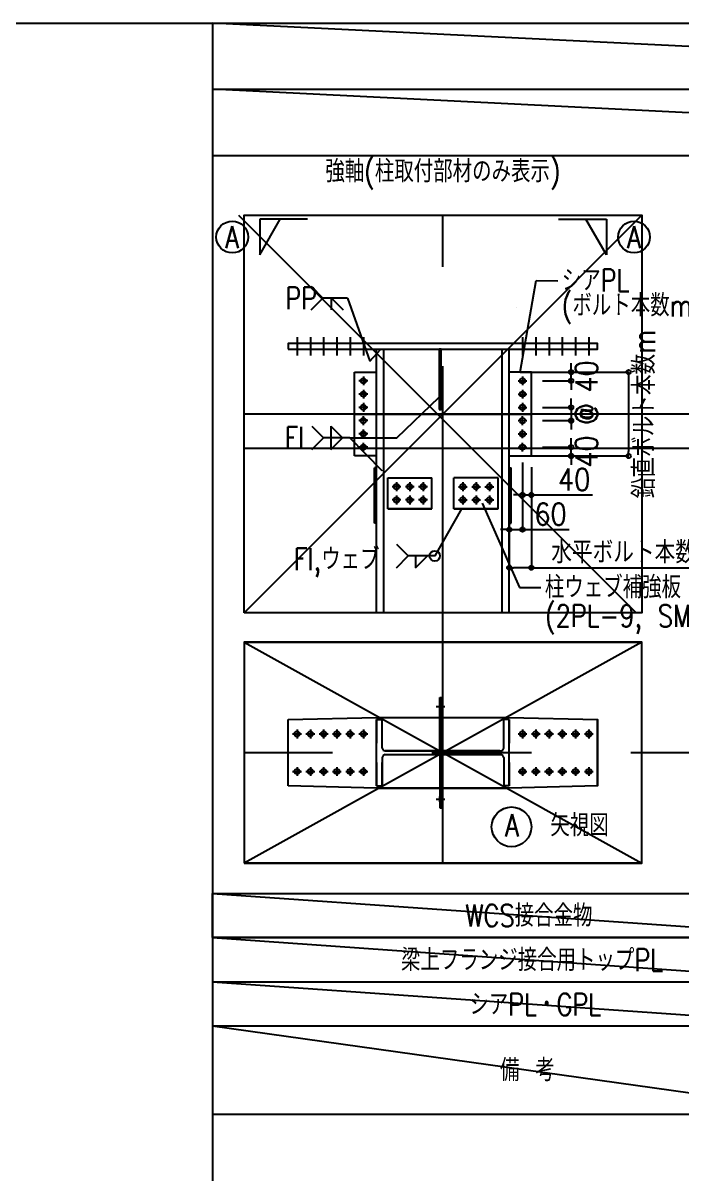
# Model space of a CAD drawing. Extents: x -668440 to 1010955, y -1678500 to 210463.
# Drawn here: x -596148 to -566332, y -767362 to -715260 of the extents above; entities that cross this region are included whole.
import ezdxf
from ezdxf.enums import TextEntityAlignment as Align

# ---------------------------------------------------------------- set-up
doc = ezdxf.new("R2010")
doc.units = 0
doc.header["$MEASUREMENT"] = 0
doc.linetypes.add('CENTER', pattern=[2, 1.25, -0.25, 0.25, -0.25])
doc.layers.get('0').update_dxf_attribs({"color": 3, "linetype": 'CONTINUOUS'})
doc.layers.get('Defpoints').update_dxf_attribs({"color": 251, "linetype": 'CONTINUOUS'})
for name, color, linetype in [('010', 7, 'CONTINUOUS'), ('_1-1_L-CL', 3, 'CONTINUOUS'), ('standard', 4, 'CENTER'), ('詳細', 7, 'CONTINUOUS')]:
    doc.layers.add(name, color=color, linetype=linetype)
doc.styles.add('DRACAD', font='txt', dxfattribs={"width": 0.85, "bigfont": 'extfont2'})
doc.dimstyles.new('MYDIM', dxfattribs={"dimtxt": 120, "dimasz": 20, "dimexe": 1.25, "dimexo": 50, "dimgap": 50, "dimtad": 1, "dimdec": 4, "dimdsep": 46, "dimtxsty": 'DRACAD', "dimblk": 'ORIGIN', "dimcen": 2.5, "dimadec": 0, "dimazin": 0, "dimtfac": 1, "dimtdec": 4, "dimtmove": 0, "dimatfit": 3, "dimfxl": 1, "dimtolj": 1, "dimtzin": 0, "dimarcsym": 0})

# ---------------------------------------------------------------- blocks, each defined once
blk = doc.blocks.new('_ORIGIN')
at = {"color": 0, "linetype": 'ByBlock', "lineweight": -2}
blk.add_line((0, 0), (-1, 0), dxfattribs=at)
blk.add_circle((0, 0), 0.5, dxfattribs=at)
blk = doc.blocks.new('*D10576')
at = {"color": 0, "lineweight": -2}
for p, q in [((-224334.6, -377890.7), (-224203.4, -377890.7)), ((-224204.6, -377870.7), (-224204.6, -377850.7)), ((-224204.6, -377890.7), (-224204.6, -377950.7)), ((-224334.6, -377950.7), (-224203.4, -377950.7)), ((-224204.6, -377970.7), (-224204.6, -377990.7))]:
    blk.add_line(p, q, dxfattribs=at)
at = {"layer": 'Defpoints', "color": 0}
for p in [(-224384.6, -377890.7), (-224384.6, -377950.7), (-224204.6, -377950.7)]:
    blk.add_point(p, dxfattribs=at)
at = {"color": 0, "linetype": 'ByBlock', "lineweight": -2, "xscale": 20, "yscale": 20, "zscale": 20}
for p, rotation in [((-224204.6, -377890.7), 270), ((-224204.6, -377950.7), 90)]:
    blk.add_blockref('_ORIGIN', p, dxfattribs=dict(at, rotation=rotation))
at = {"color": 0, "insert": (-224134.6, -377920.7), "char_height": 100, "attachment_point": 5, "rotation": 90, "style": 'DRACAD'}
blk.add_mtext('\\A1;@', dxfattribs=at)
blk = doc.blocks.new('*D10577')
at = {"color": 0, "lineweight": -2}
for p, q in [((-224204.6, -378050.7), (-224204.6, -378030.7)), ((-224334.6, -378070.7), (-224203.4, -378070.7)), ((-224204.6, -378110.7), (-224204.6, -378070.7)), ((-224334.6, -378110.7), (-224203.4, -378110.7)), ((-224204.6, -378130.7), (-224204.6, -378150.7))]:
    blk.add_line(p, q, dxfattribs=at)
at = {"layer": 'Defpoints', "color": 0}
for p in [(-224384.6, -378070.7), (-224204.6, -378070.7), (-224384.6, -378110.7)]:
    blk.add_point(p, dxfattribs=at)
at = {"color": 0, "linetype": 'ByBlock', "lineweight": -2, "xscale": 20, "yscale": 20, "zscale": 20}
for p, rotation in [((-224204.6, -378070.7), 270), ((-224204.6, -378110.7), 90)]:
    blk.add_blockref('_ORIGIN', p, dxfattribs=dict(at, rotation=rotation))
at = {"color": 0, "insert": (-224134.6, -378090.7), "char_height": 100, "attachment_point": 5, "rotation": 90, "style": 'DRACAD'}
blk.add_mtext('\\A1;40', dxfattribs=at)
blk = doc.blocks.new('*D10578')
at = {"color": 0, "lineweight": -2}
for p, q in [((-224434.6, -377730.7), (-223943.4, -377730.7)), ((-223944.6, -377750.7), (-223944.6, -378090.7)), ((-224434.6, -378110.7), (-223943.4, -378110.7))]:
    blk.add_line(p, q, dxfattribs=at)
at = {"layer": 'Defpoints', "color": 0}
for p in [(-224484.6, -377730.7), (-224484.6, -378110.7), (-223944.6, -378110.7)]:
    blk.add_point(p, dxfattribs=at)
at = {"color": 0, "linetype": 'ByBlock', "lineweight": -2, "xscale": 20, "yscale": 20, "zscale": 20}
for p, rotation in [((-223944.6, -377730.7), 90), ((-223944.6, -378110.7), 270)]:
    blk.add_blockref('_ORIGIN', p, dxfattribs=dict(at, rotation=rotation))
at = {"color": 0, "insert": (-223874.6, -377920.7), "char_height": 100, "attachment_point": 5, "rotation": 90, "style": 'DRACAD'}
blk.add_mtext('\\A1;鉛直ボルト本数m', dxfattribs=at)
blk = doc.blocks.new('*D10579')
at = {"color": 0, "lineweight": -2}
for p, q in [((-224384.6, -378160.7), (-224384.6, -378618)), ((-224484.6, -378220.7), (-224484.6, -378618)), ((-224404.6, -378616.7), (-224464.6, -378616.7)), ((-224384.6, -378616.7), (-223527.3, -378616.7))]:
    blk.add_line(p, q, dxfattribs=at)
at = {"layer": 'Defpoints', "color": 0}
for p in [(-224384.6, -378110.7), (-224484.6, -378170.7), (-224484.6, -378616.7)]:
    blk.add_point(p, dxfattribs=at)
at = {"color": 0, "linetype": 'ByBlock', "lineweight": -2, "xscale": 20, "yscale": 20, "zscale": 20, "rotation": 180}
blk.add_blockref('_ORIGIN', (-224484.6, -378616.7), dxfattribs=at)
at = {"color": 0, "linetype": 'ByBlock', "lineweight": -2, "xscale": 20, "yscale": 20, "zscale": 20}
blk.add_blockref('_ORIGIN', (-224384.6, -378616.7), dxfattribs=at)
at = {"color": 0, "insert": (-223932.6, -378546.7), "char_height": 100, "attachment_point": 5, "style": 'DRACAD'}
blk.add_mtext('\\A1;水平ボルト本数n', dxfattribs=at)
blk = doc.blocks.new('*D10582')
at = {"color": 0, "lineweight": -2}
for p, q in [((-224334.6, -377730.7), (-224203.4, -377730.7)), ((-224204.6, -377710.7), (-224204.6, -377690.7)), ((-224204.6, -377770.7), (-224204.6, -377730.7)), ((-224334.6, -377770.7), (-224203.4, -377770.7)), ((-224204.6, -377790.7), (-224204.6, -377810.7))]:
    blk.add_line(p, q, dxfattribs=at)
at = {"layer": 'Defpoints', "color": 0}
for p in [(-224384.6, -377730.7), (-224204.6, -377730.7), (-224384.6, -377770.7)]:
    blk.add_point(p, dxfattribs=at)
at = {"color": 0, "linetype": 'ByBlock', "lineweight": -2, "xscale": 20, "yscale": 20, "zscale": 20}
for p, rotation in [((-224204.6, -377730.7), 270), ((-224204.6, -377770.7), 90)]:
    blk.add_blockref('_ORIGIN', p, dxfattribs=dict(at, rotation=rotation))
at = {"color": 0, "insert": (-224134.6, -377750.7), "char_height": 100, "attachment_point": 5, "rotation": 90, "style": 'DRACAD'}
blk.add_mtext('\\A1;40', dxfattribs=at)
blk = doc.blocks.new('*D10583')
at = {"color": 0, "lineweight": -2}
for p, q in [((-224484.6, -378160.7), (-224484.6, -378445)), ((-224424.6, -378160.7), (-224424.6, -378445)), ((-224504.6, -378443.8), (-224524.6, -378443.8)), ((-224484.6, -378443.8), (-224424.6, -378443.8)), ((-224404.6, -378443.8), (-224213.9, -378443.8))]:
    blk.add_line(p, q, dxfattribs=at)
at = {"layer": 'Defpoints', "color": 0}
for p in [(-224484.6, -378110.7), (-224424.6, -378110.7), (-224424.6, -378443.8)]:
    blk.add_point(p, dxfattribs=at)
at = {"color": 0, "linetype": 'ByBlock', "lineweight": -2, "xscale": 20, "yscale": 20, "zscale": 20}
blk.add_blockref('_ORIGIN', (-224484.6, -378443.8), dxfattribs=at)
at = {"color": 0, "linetype": 'ByBlock', "lineweight": -2, "xscale": 20, "yscale": 20, "zscale": 20, "rotation": 180}
blk.add_blockref('_ORIGIN', (-224424.6, -378443.8), dxfattribs=at)
at = {"color": 0, "insert": (-224297.7, -378373.8), "char_height": 100, "attachment_point": 5, "style": 'DRACAD'}
blk.add_mtext('\\A1;60', dxfattribs=at)
blk = doc.blocks.new('*D10584')
at = {"color": 0, "lineweight": -2}
for p, q in [((-224424.6, -378140.7), (-224424.6, -378288.4)), ((-224384.6, -378160.7), (-224384.6, -378288.4)), ((-224444.6, -378287.2), (-224464.6, -378287.2)), ((-224424.6, -378287.2), (-224384.6, -378287.2)), ((-224364.6, -378287.2), (-224107.2, -378287.2))]:
    blk.add_line(p, q, dxfattribs=at)
at = {"layer": 'Defpoints', "color": 0}
for p in [(-224424.6, -378090.7), (-224384.6, -378110.7), (-224384.6, -378287.2)]:
    blk.add_point(p, dxfattribs=at)
at = {"color": 0, "linetype": 'ByBlock', "lineweight": -2, "xscale": 20, "yscale": 20, "zscale": 20}
blk.add_blockref('_ORIGIN', (-224424.6, -378287.2), dxfattribs=at)
at = {"color": 0, "linetype": 'ByBlock', "lineweight": -2, "xscale": 20, "yscale": 20, "zscale": 20, "rotation": 180}
blk.add_blockref('_ORIGIN', (-224384.6, -378287.2), dxfattribs=at)
at = {"color": 0, "insert": (-224190.9, -378217.2), "char_height": 100, "attachment_point": 5, "style": 'DRACAD'}
blk.add_mtext('\\A1;40', dxfattribs=at)
blk = doc.blocks.new('剛接合部C1Y')
for p, q in [((-225827.6965, -376150.73644), (-225827.6965, -381090.73644)), ((-225827.6965, -376150.73644), (-219741.54476, -376150.73644)), ((-225827.6965, -376150.73644), (-225827.6965, -381090.73644)), ((-225827.6965, -376450.73644), (-219741.54476, -376450.73644)), ((-225827.6965, -376750.73644), (-219741.54476, -376750.73644)), ((-225396.71319, -377039.16955), (-225613.84834, -377039.16955)), ((-225613.84834, -377039.16955), (-225613.84834, -377200.23932)), ((-225613.84834, -377200.23932), (-225520.85467, -377039.16955)), ((-224261.43917, -377039.16955), (-224044.30401, -377039.16955)), ((-224044.30401, -377200.23932), (-224137.29769, -377039.16955)), ((-224044.30401, -377039.16955), (-224044.30401, -377200.23932)), ((-224434.62063, -377730.73644, -20), (-224362.17018, -377316.9537)), ((-224362.17018, -377316.9537), (-224264.87731, -377317.25936)), ((-224450.26743, -377437.04768, -120), (-224450.26743, -377437.04768, -120)), ((-225444.62063, -377572.23644), (-225444.62063, -377656.23644)), ((-225384.62063, -377572.23644), (-225384.62063, -377656.23644)), ((-225324.62063, -377572.23644), (-225324.62063, -377656.23644)), ((-225264.62063, -377572.23644), (-225264.62063, -377656.23644)), ((-225204.62063, -377572.23644), (-225204.62063, -377656.23644)), ((-225144.62063, -377572.23644), (-225144.62063, -377656.23644)), ((-224424.62063, -377572.23644), (-224424.62063, -377656.23644)), ((-224364.62063, -377572.23644), (-224364.62063, -377656.23644)), ((-224304.62063, -377572.23644), (-224304.62063, -377656.23644)), ((-224244.62063, -377572.23644), (-224244.62063, -377656.23644)), ((-224184.62063, -377572.23644), (-224184.62063, -377656.23644)), ((-224124.62063, -377572.23644), (-224124.62063, -377656.23644)), ((-225124.62063, -377770.73644, -20), (-225164.62063, -377770.73644, -20)), ((-225144.62063, -377750.73644, -20), (-225144.62063, -377790.73644, -20)), ((-225144.62063, -377770.73644, 20), (-225144.62063, -377770.73644, -60)), ((-225144.62063, -377785.73644, 20), (-225144.62063, -377785.73644, -60)), ((-224444.62063, -377770.73644, -20), (-224404.62063, -377770.73644, -20)), ((-224424.62063, -377750.73644, -20), (-224424.62063, -377790.73644, -20)), ((-224424.62063, -377770.73644, 20), (-224424.62063, -377770.73644, -60)), ((-224424.62063, -377785.73644, 20), (-224424.62063, -377785.73644, -60)), ((-225124.62063, -377830.73644, -20), (-225164.62063, -377830.73644, -20)), ((-225144.62063, -377810.73644, -20), (-225144.62063, -377850.73644, -20)), ((-225144.62063, -377830.73644, 20), (-225144.62063, -377830.73644, -60)), ((-224444.62063, -377830.73644, -20), (-224404.62063, -377830.73644, -20)), ((-224424.62063, -377810.73644, -20), (-224424.62063, -377850.73644, -20)), ((-224424.62063, -377830.73644, 20), (-224424.62063, -377830.73644, -60)), ((-225124.62063, -377890.73644, -20), (-225164.62063, -377890.73644, -20)), ((-225144.62063, -377870.73644, -20), (-225144.62063, -377910.73644, -20)), ((-225144.62063, -377890.73644, 20), (-225144.62063, -377890.73644, -60)), ((-224444.62063, -377890.73644, -20), (-224404.62063, -377890.73644, -20)), ((-224424.62063, -377870.73644, -20), (-224424.62063, -377910.73644, -20)), ((-224424.62063, -377890.73644, 20), (-224424.62063, -377890.73644, -60)), ((-225144.62063, -377970.73644, -20), (-225144.62063, -377930.73644, -20)), ((-224424.62063, -377970.73644, -20), (-224424.62063, -377930.73644, -20)), ((-225124.62063, -377950.73644, -20), (-225164.62063, -377950.73644, -20)), ((-225144.62063, -377950.73644, 20), (-225144.62063, -377950.73644, -60)), ((-225144.62063, -377965.73644, 20), (-225144.62063, -377965.73644, -40)), ((-225144.62063, -378030.73644, -20), (-225144.62063, -377990.73644, -20)), ((-224444.62063, -377950.73644, -20), (-224404.62063, -377950.73644, -20)), ((-224424.62063, -377950.73644, 20), (-224424.62063, -377950.73644, -60)), ((-224424.62063, -377965.73644, 20), (-224424.62063, -377965.73644, -40)), ((-224424.62063, -378030.73644, -20), (-224424.62063, -377990.73644, -20)), ((-225124.62063, -378010.73644, -20), (-225164.62063, -378010.73644, -20)), ((-225144.62063, -378010.73644, 20), (-225144.62063, -378010.73644, -60)), ((-225144.62063, -378090.73644, -20), (-225144.62063, -378050.73644, -20)), ((-224444.62063, -378010.73644, -20), (-224404.62063, -378010.73644, -20)), ((-224424.62063, -378010.73644, 20), (-224424.62063, -378010.73644, -60)), ((-224424.62063, -378090.73644, -20), (-224424.62063, -378050.73644, -20)), ((-225124.62063, -378070.73644, -20), (-225164.62063, -378070.73644, -20)), ((-225144.62063, -378055.73644, 20), (-225144.62063, -378055.73644, -60)), ((-225144.62063, -378070.73644, 20), (-225144.62063, -378070.73644, -60)), ((-224444.62063, -378070.73644, -20), (-224404.62063, -378070.73644, -20)), ((-224424.62063, -378055.73644, 20), (-224424.62063, -378055.73644, -60)), ((-224424.62063, -378070.73644, 20), (-224424.62063, -378070.73644, -60)), ((-224974.62063, -378249.73644, -20), (-225014.62063, -378249.73644, -20)), ((-224994.62063, -378229.73644, -20), (-224994.62063, -378269.73644, -20)), ((-224994.62063, -378249.73644, 20), (-224994.62063, -378249.73644, -60)), ((-224914.62063, -378249.73644, -20), (-224954.62063, -378249.73644, -20)), ((-224934.62063, -378229.73644, -20), (-224934.62063, -378269.73644, -20)), ((-224934.62063, -378249.73644, 20), (-224934.62063, -378249.73644, -60)), ((-224854.62063, -378249.73644, -20), (-224894.62063, -378249.73644, -20)), ((-224874.62063, -378229.73644, -20), (-224874.62063, -378269.73644, -20)), ((-224874.62063, -378249.73644, 20), (-224874.62063, -378249.73644, -60)), ((-224714.62063, -378249.73644, -20), (-224674.62063, -378249.73644, -20)), ((-224694.62063, -378229.73644, -20), (-224694.62063, -378269.73644, -20)), ((-224694.62063, -378249.73644, 20), (-224694.62063, -378249.73644, -60)), ((-224654.62063, -378249.73644, -20), (-224614.62063, -378249.73644, -20)), ((-224634.62063, -378229.73644, -20), (-224634.62063, -378269.73644, -20)), ((-224634.62063, -378249.73644, 20), (-224634.62063, -378249.73644, -60)), ((-224594.62063, -378249.73644, -20), (-224554.62063, -378249.73644, -20)), ((-224574.62063, -378229.73644, -20), (-224574.62063, -378269.73644, -20)), ((-224574.62063, -378249.73644, 20), (-224574.62063, -378249.73644, -60)), ((-224974.62063, -378309.73644, -20), (-225014.62063, -378309.73644, -20)), ((-224994.62063, -378289.73644, -20), (-224994.62063, -378329.73644, -20)), ((-224994.62063, -378309.73644, 20), (-224994.62063, -378309.73644, -60)), ((-224914.62063, -378309.73644, -20), (-224954.62063, -378309.73644, -20)), ((-224934.62063, -378289.73644, -20), (-224934.62063, -378329.73644, -20)), ((-224934.62063, -378309.73644, 20), (-224934.62063, -378309.73644, -60)), ((-224854.62063, -378309.73644, -20), (-224894.62063, -378309.73644, -20)), ((-224874.62063, -378289.73644, -20), (-224874.62063, -378329.73644, -20)), ((-224874.62063, -378309.73644, 20), (-224874.62063, -378309.73644, -60)), ((-224714.62063, -378309.73644, -20), (-224674.62063, -378309.73644, -20)), ((-224694.62063, -378289.73644, -20), (-224694.62063, -378329.73644, -20)), ((-224694.62063, -378309.73644, 20), (-224694.62063, -378309.73644, -60)), ((-224654.62063, -378309.73644, -20), (-224614.62063, -378309.73644, -20)), ((-224634.62063, -378289.73644, -20), (-224634.62063, -378329.73644, -20)), ((-224634.62063, -378309.73644, 20), (-224634.62063, -378309.73644, -60)), ((-224594.62063, -378309.73644, -20), (-224554.62063, -378309.73644, -20)), ((-224574.62063, -378289.73644, -20), (-224574.62063, -378329.73644, -20)), ((-224574.62063, -378309.73644, 20), (-224574.62063, -378309.73644, -60)), ((-224606.59279, -378323.89516), (-224438.75777, -378705.98106)), ((-224438.75777, -378705.98106), (-224341.4649, -378706.28671)), ((-224815.62063, -379244.06986, -52), (-224775.62063, -379244.06986, -52)), ((-224815.62063, -379244.06986, -52), (-224775.62063, -379244.06986, -52)), ((-224798.62063, -379204.06986), (-224789.62063, -379204.06986)), ((-225484.62063, -379604.06986), (-225484.62063, -379304.06986)), ((-225444.62063, -379349.06986, -20), (-225444.62063, -379389.06986, -20)), ((-225384.62063, -379349.06986, -20), (-225384.62063, -379389.06986, -20)), ((-225324.62063, -379349.06986, -20), (-225324.62063, -379389.06986, -20)), ((-225264.62063, -379349.06986, -20), (-225264.62063, -379389.06986, -20)), ((-225204.62063, -379349.06986, -20), (-225204.62063, -379389.06986, -20)), ((-225144.62063, -379349.06986, -20), (-225144.62063, -379389.06986, -20)), ((-225084.62063, -379604.06986), (-225084.62063, -379304.06986)), ((-225084.62063, -379304.06986), (-225059.62063, -379304.06986)), ((-225059.62063, -379433.06986), (-225059.62063, -379304.06986)), ((-224509.62063, -379433.06986), (-224509.62063, -379304.06986)), ((-224484.62063, -379304.06986), (-224509.62063, -379304.06986)), ((-224484.62063, -379604.06986), (-224484.62063, -379304.06986)), ((-224424.62063, -379349.06986, -20), (-224424.62063, -379389.06986, -20)), ((-224364.62063, -379349.06986, -20), (-224364.62063, -379389.06986, -20)), ((-224304.62063, -379349.06986, -20), (-224304.62063, -379389.06986, -20)), ((-224244.62063, -379349.06986, -20), (-224244.62063, -379389.06986, -20)), ((-224184.62063, -379349.06986, -20), (-224184.62063, -379389.06986, -20)), ((-224124.62063, -379349.06986, -20), (-224124.62063, -379389.06986, -20)), ((-224084.62063, -379604.06986), (-224084.62063, -379304.06986)), ((-225464.62063, -379369.06986, -20), (-225424.62063, -379369.06986, -20)), ((-225444.62063, -379369.06986, -20), (-225444.62063, -379369.06986, 20)), ((-225444.62063, -379369.06986, -20), (-225444.62063, -379369.06986, 20)), ((-225444.62063, -379369.06986, 20), (-225444.62063, -379369.06986, -60)), ((-225404.62063, -379369.06986, -20), (-225364.62063, -379369.06986, -20)), ((-225384.62063, -379369.06986, -20), (-225384.62063, -379369.06986, 20)), ((-225384.62063, -379369.06986, -20), (-225384.62063, -379369.06986, 20)), ((-225384.62063, -379369.06986, 20), (-225384.62063, -379369.06986, -60)), ((-225344.62063, -379369.06986, -20), (-225304.62063, -379369.06986, -20)), ((-225324.62063, -379369.06986, -20), (-225324.62063, -379369.06986, 20)), ((-225324.62063, -379369.06986, -20), (-225324.62063, -379369.06986, 20)), ((-225324.62063, -379369.06986, 20), (-225324.62063, -379369.06986, -60)), ((-225284.62063, -379369.06986, -20), (-225244.62063, -379369.06986, -20)), ((-225264.62063, -379369.06986, -20), (-225264.62063, -379369.06986, 20)), ((-225264.62063, -379369.06986, -20), (-225264.62063, -379369.06986, 20)), ((-225264.62063, -379369.06986, 20), (-225264.62063, -379369.06986, -60)), ((-225224.62063, -379369.06986, -20), (-225184.62063, -379369.06986, -20)), ((-225204.62063, -379369.06986, -20), (-225204.62063, -379369.06986, 20)), ((-225204.62063, -379369.06986, -20), (-225204.62063, -379369.06986, 20)), ((-225204.62063, -379369.06986, 20), (-225204.62063, -379369.06986, -60)), ((-225164.62063, -379369.06986, -20), (-225124.62063, -379369.06986, -20)), ((-225144.62063, -379369.06986, -20), (-225144.62063, -379369.06986, 20)), ((-225144.62063, -379369.06986, -20), (-225144.62063, -379369.06986, 20)), ((-225144.62063, -379369.06986, 20), (-225144.62063, -379369.06986, -60)), ((-224444.62063, -379369.06986, -20), (-224404.62063, -379369.06986, -20)), ((-224424.62063, -379369.06986, -20), (-224424.62063, -379369.06986, 20)), ((-224424.62063, -379369.06986, 20), (-224424.62063, -379369.06986, -60)), ((-224384.62063, -379369.06986, -20), (-224344.62063, -379369.06986, -20)), ((-224364.62063, -379369.06986, -20), (-224364.62063, -379369.06986, 20)), ((-224364.62063, -379369.06986, 20), (-224364.62063, -379369.06986, -60)), ((-224324.62063, -379369.06986, -20), (-224284.62063, -379369.06986, -20)), ((-224304.62063, -379369.06986, -20), (-224304.62063, -379369.06986, 20)), ((-224304.62063, -379369.06986, 20), (-224304.62063, -379369.06986, -60)), ((-224264.62063, -379369.06986, -20), (-224224.62063, -379369.06986, -20)), ((-224244.62063, -379369.06986, -20), (-224244.62063, -379369.06986, 20)), ((-224244.62063, -379369.06986, 20), (-224244.62063, -379369.06986, -60)), ((-224204.62063, -379369.06986, -20), (-224164.62063, -379369.06986, -20)), ((-224184.62063, -379369.06986, -20), (-224184.62063, -379369.06986, 20)), ((-224184.62063, -379369.06986, 20), (-224184.62063, -379369.06986, -60)), ((-224144.62063, -379369.06986, -20), (-224104.62063, -379369.06986, -20)), ((-224124.62063, -379369.06986, -20), (-224124.62063, -379369.06986, 20)), ((-224124.62063, -379369.06986, 20), (-224124.62063, -379369.06986, -60)), ((-225059.62063, -379433.06986), (-225055.81302, -379442.26225)), ((-225055.81302, -379442.26225), (-225046.62063, -379446.06986)), ((-225046.62063, -379446.06986), (-224522.62063, -379446.06986)), ((-224522.62063, -379446.06986), (-224513.42824, -379442.26225)), ((-224513.42824, -379442.26225), (-224509.62063, -379433.06986)), ((-225055.81302, -379465.87747), (-225059.62063, -379475.06986)), ((-225059.62063, -379475.06986), (-225059.62063, -379604.06986)), ((-225046.62063, -379462.06986), (-225055.81302, -379465.87747)), ((-225046.62063, -379462.06986), (-224522.62063, -379462.06986)), ((-224513.42824, -379465.87747), (-224522.62063, -379462.06986)), ((-224509.62063, -379475.06986), (-224513.42824, -379465.87747)), ((-224509.62063, -379475.06986), (-224509.62063, -379604.06986)), ((-225464.62063, -379539.06986, -20), (-225424.62063, -379539.06986, -20)), ((-225444.62063, -379519.06986, -20), (-225444.62063, -379559.06986, -20)), ((-225444.62063, -379539.06986, -20), (-225444.62063, -379539.06986, 20)), ((-225444.62063, -379539.06986, -20), (-225444.62063, -379539.06986, 20)), ((-225444.62063, -379539.06986, 20), (-225444.62063, -379539.06986, -60)), ((-225404.62063, -379539.06986, -20), (-225364.62063, -379539.06986, -20)), ((-225384.62063, -379519.06986, -20), (-225384.62063, -379559.06986, -20)), ((-225384.62063, -379539.06986, -20), (-225384.62063, -379539.06986, 20)), ((-225384.62063, -379539.06986, -20), (-225384.62063, -379539.06986, 20)), ((-225384.62063, -379539.06986, 20), (-225384.62063, -379539.06986, -60)), ((-225344.62063, -379539.06986, -20), (-225304.62063, -379539.06986, -20)), ((-225324.62063, -379519.06986, -20), (-225324.62063, -379559.06986, -20)), ((-225324.62063, -379539.06986, -20), (-225324.62063, -379539.06986, 20)), ((-225324.62063, -379539.06986, -20), (-225324.62063, -379539.06986, 20)), ((-225324.62063, -379539.06986, 20), (-225324.62063, -379539.06986, -60)), ((-225284.62063, -379539.06986, -20), (-225244.62063, -379539.06986, -20)), ((-225264.62063, -379519.06986, -20), (-225264.62063, -379559.06986, -20)), ((-225264.62063, -379539.06986, -20), (-225264.62063, -379539.06986, 20)), ((-225264.62063, -379539.06986, -20), (-225264.62063, -379539.06986, 20)), ((-225264.62063, -379539.06986, 20), (-225264.62063, -379539.06986, -60)), ((-225224.62063, -379539.06986, -20), (-225184.62063, -379539.06986, -20)), ((-225204.62063, -379519.06986, -20), (-225204.62063, -379559.06986, -20)), ((-225204.62063, -379539.06986, -20), (-225204.62063, -379539.06986, 20)), ((-225204.62063, -379539.06986, -20), (-225204.62063, -379539.06986, 20)), ((-225204.62063, -379539.06986, 20), (-225204.62063, -379539.06986, -60)), ((-225164.62063, -379539.06986, -20), (-225124.62063, -379539.06986, -20)), ((-225144.62063, -379519.06986, -20), (-225144.62063, -379559.06986, -20)), ((-225144.62063, -379539.06986, -20), (-225144.62063, -379539.06986, 20)), ((-225144.62063, -379539.06986, -20), (-225144.62063, -379539.06986, 20)), ((-225144.62063, -379539.06986, 20), (-225144.62063, -379539.06986, -60)), ((-224444.62063, -379539.06986, -20), (-224404.62063, -379539.06986, -20)), ((-224424.62063, -379519.06986, -20), (-224424.62063, -379559.06986, -20)), ((-224424.62063, -379539.06986, -20), (-224424.62063, -379539.06986, 20)), ((-224424.62063, -379539.06986, -20), (-224424.62063, -379539.06986, 20)), ((-224424.62063, -379539.06986, 20), (-224424.62063, -379539.06986, -60)), ((-224384.62063, -379539.06986, -20), (-224344.62063, -379539.06986, -20)), ((-224364.62063, -379519.06986, -20), (-224364.62063, -379559.06986, -20)), ((-224364.62063, -379539.06986, -20), (-224364.62063, -379539.06986, 20)), ((-224364.62063, -379539.06986, -20), (-224364.62063, -379539.06986, 20)), ((-224364.62063, -379539.06986, 20), (-224364.62063, -379539.06986, -60)), ((-224324.62063, -379539.06986, -20), (-224284.62063, -379539.06986, -20)), ((-224304.62063, -379519.06986, -20), (-224304.62063, -379559.06986, -20)), ((-224304.62063, -379539.06986, -20), (-224304.62063, -379539.06986, 20)), ((-224304.62063, -379539.06986, -20), (-224304.62063, -379539.06986, 20)), ((-224304.62063, -379539.06986, 20), (-224304.62063, -379539.06986, -60)), ((-224264.62063, -379539.06986, -20), (-224224.62063, -379539.06986, -20)), ((-224244.62063, -379519.06986, -20), (-224244.62063, -379559.06986, -20)), ((-224244.62063, -379539.06986, -20), (-224244.62063, -379539.06986, 20)), ((-224244.62063, -379539.06986, -20), (-224244.62063, -379539.06986, 20)), ((-224244.62063, -379539.06986, 20), (-224244.62063, -379539.06986, -60)), ((-224204.62063, -379539.06986, -20), (-224164.62063, -379539.06986, -20)), ((-224184.62063, -379519.06986, -20), (-224184.62063, -379559.06986, -20)), ((-224184.62063, -379539.06986, -20), (-224184.62063, -379539.06986, 20)), ((-224184.62063, -379539.06986, -20), (-224184.62063, -379539.06986, 20)), ((-224184.62063, -379539.06986, 20), (-224184.62063, -379539.06986, -60)), ((-224144.62063, -379539.06986, -20), (-224104.62063, -379539.06986, -20)), ((-224124.62063, -379519.06986, -20), (-224124.62063, -379559.06986, -20)), ((-224124.62063, -379539.06986, -20), (-224124.62063, -379539.06986, 20)), ((-224124.62063, -379539.06986, -20), (-224124.62063, -379539.06986, 20)), ((-224124.62063, -379539.06986, 20), (-224124.62063, -379539.06986, -60)), ((-225084.62063, -379604.06986), (-225059.62063, -379604.06986)), ((-224484.62063, -379604.06986), (-224509.62063, -379604.06986)), ((-224815.62063, -379664.06986, -52), (-224775.62063, -379664.06986, -52)), ((-224815.62063, -379664.06986, -52), (-224775.62063, -379664.06986, -52)), ((-224798.62063, -379704.06986), (-224789.62063, -379704.06986)), ((-225827.69641, -380090.73644), (-219741.54466, -380090.73644)), ((-225827.69641, -380090.73644), (-219741.54466, -380090.73644)), ((-225827.69641, -380090.73644), (-219755.39291, -380090.73644)), ((-225827.69641, -380290.73644), (-219741.54466, -380290.73644)), ((-225827.69641, -380490.73644), (-219741.54466, -380490.73644)), ((-225827.69641, -380690.73644), (-219741.54466, -380690.73644)), ((-225827.6965, -381090.73644), (-219741.54466, -381090.73644))]:
    blk.add_line(p, q)
at = {"transparency": 33554661}
for p, q in [((-224993.88312, -378028.6862), (-224801.66358, -377844.28724)), ((-225378.03124, -377975.35287), (-225324.69791, -378028.6862)), ((-225291.85666, -377975.35287), (-225238.52332, -378028.6862)), ((-225291.85666, -377975.35287), (-225291.85666, -378082.01954)), ((-225378.03124, -378082.01954), (-225324.69791, -378028.6862)), ((-225291.85666, -378082.01954), (-225238.52332, -378028.6862)), ((-225205.22488, -378028.6862), (-224993.88312, -378028.6862)), ((-224994.72155, -378509.84479, 20), (-224941.38821, -378563.17813, 20)), ((-224994.72155, -378616.51146, 20), (-224941.38821, -378563.17813, 20)), ((-224908.54696, -378563.17813, 20), (-224908.54696, -378616.51146, 20)), ((-224908.54696, -378616.51146, 20), (-224855.21363, -378563.17813, 20))]:
    blk.add_line(p, q, dxfattribs=at)
at = {"ltscale": 0.5}
for p, q in [((-224798.62063, -379446.06986), (-224798.62063, -379204.06986)), ((-224789.62063, -379446.06986), (-224789.62063, -379204.06986)), ((-224798.62063, -379462.06986), (-224798.62063, -379704.06986)), ((-224789.62063, -379462.06986), (-224789.62063, -379704.06986))]:
    blk.add_line(p, q, dxfattribs=at)
at = {"linetype": 'Continuous', "ltscale": 0.5}
for p, q in [((-224789.62063, -379446.07039), (-224801.62063, -379446.07039)), ((-224801.62063, -379446.07097), (-224789.62063, -379446.07097)), ((-224801.62063, -379446.07097), (-224789.62063, -379446.07097)), ((-224801.62063, -379462.06875), (-224789.62063, -379462.06875)), ((-224801.62063, -379462.06875), (-224789.62063, -379462.06875)), ((-224789.62063, -379462.06933), (-224801.62063, -379462.06933))]:
    blk.add_line(p, q, dxfattribs=at)
for points in [[(-225484.62063, -377626.73644), (-224084.62063, -377626.73644), (-224084.62063, -377601.73644), (-225484.62063, -377601.73644)], [(-224801.62063, -377899.73644), (-224792.62063, -377899.73644), (-224792.62063, -377626.73644), (-224801.62063, -377626.73644)], [(-225827.69641, -380090.73644), (-222977.69641, -380090.73644), (-222977.69641, -380290.73644), (-225827.69641, -380290.73644)]]:
    blk.add_lwpolyline(points, close=True)
for points in [[(-225059.50133, -378178.47043), (-225059.50133, -378178.47043), (-225205.22488, -378028.6862), (-225324.69791, -378028.6862)], [(-225484.62063, -379304.06986), (-225084.62063, -379294.06986), (-224484.62063, -379294.06986), (-224084.62063, -379304.06986), (-224084.62063, -379604.06986), (-224484.62063, -379614.06986), (-225084.62063, -379614.06986), (-225484.62063, -379604.06986)]]:
    blk.add_lwpolyline(points)
at = {"elevation": 20}
blk.add_lwpolyline([(-224701.13929, -378349.73644), (-224701.13929, -378349.73644), (-224821.91518, -378563.17813), (-224941.38821, -378563.17813)], dxfattribs=at)
at = {"ltscale": 10}
for centre, radius in [((-225738.08912, -377119.70444), 72), ((-223920.06323, -377119.70444), 72), ((-224474.32904, -379789.61766), 90)]:
    blk.add_circle(centre, radius, dxfattribs=at)
blk.add_circle((-224821.91518, -378563.17813, 20), 23.47939)
at = {"ltscale": 0.5, "extrusion": (1, -1.96005e-15, 0)}
for centre in [(-379244.06986, -12, -224798.62063), (-379244.06986, -12, -224798.62063), (-379244.06986, -12, -224789.62063), (-379244.06986, -12, -224789.62063)]:
    blk.add_circle(centre, 12, dxfattribs=at)
at = {"ltscale": 0.5, "extrusion": (1, 1.96005e-15, 0)}
for centre in [(-379664.06986, -12, -224798.62063), (-379664.06986, -12, -224798.62063), (-379664.06986, -12, -224789.62063), (-379664.06986, -12, -224789.62063)]:
    blk.add_circle(centre, 12, dxfattribs=at)
at = {"layer": '_1-1_L-CL', "transparency": 33554661}
for p, q in [((-225381.07405, -377342.23006, -560), (-225327.74072, -377395.56339, -560)), ((-225381.07405, -377448.89672, -560), (-225327.74072, -377395.56339, -560)), ((-225215.84578, -377395.56339, -560), (-225327.74072, -377395.56339, -560)), ((-225289.20661, -377448.89672, -560), (-225289.20661, -377395.56339, -560)), ((-225289.20661, -377395.56339, -560), (-225235.87328, -377448.89672, -560)), ((-225215.84578, -377395.56339, -560), (-225115.52431, -377680.73644, -560)), ((-225115.52431, -377680.73644, -560), (-225064.90321, -377627.63304, -560))]:
    blk.add_line(p, q, dxfattribs=at)
at = {"layer": 'Defpoints'}
for p, q in [((-233913.84825, -376150.73644), (-194214.20716, -376150.73644)), ((-225827.6965, -376150.73644), (-225827.6965, -393525.7562)), ((-219741.54476, -376450.73644), (-225827.6965, -376150.73644)), ((-219741.54476, -376750.73644), (-225827.6965, -376450.73644)), ((-225709.62063, -377020.73644), (-223909.62063, -378820.73644)), ((-223884.62063, -377020.73644), (-225684.62063, -378820.73644)), ((-225184.62063, -377920.73644), (-224384.62063, -377920.73644)), ((-219904.62063, -378076.73644), (-225684.62063, -378076.73644)), ((-225684.62063, -378954.06977), (-223884.62063, -379954.06977, 20)), ((-223884.62063, -378954.06977), (-225684.62063, -379954.06977, 20)), ((-225684.62063, -378954.06986), (-223884.62063, -379954.06986, 20)), ((-223884.62063, -378954.06986), (-225684.62063, -379954.06986, 20)), ((-225827.69641, -380090.73644), (-222977.69641, -380290.73644)), ((-225827.69641, -380290.73644), (-222977.69641, -380490.73644)), ((-225827.69641, -380490.73644), (-222977.69641, -380690.73644)), ((-225827.69641, -380690.73644), (-222977.69641, -381090.73644))]:
    blk.add_line(p, q, dxfattribs=at)
blk.add_lwpolyline([(-225684.62063, -378820.73644), (-225684.62063, -377020.73644), (-223884.62063, -377020.73644), (-223884.62063, -378820.73644)], close=True, dxfattribs=at)
at = {"layer": 'Defpoints', "elevation": 20}
for points in [[(-225684.62063, -378954.06977), (-223884.62063, -378954.06977)], [(-225684.62063, -378954.06986), (-223884.62063, -378954.06986)], [(-223884.62054, -379954.06977), (-225684.62054, -379954.06977)]]:
    blk.add_lwpolyline(points, dxfattribs=at)
blk.add_lwpolyline([(-225684.62054, -379954.06986), (-223884.62054, -379954.06986), (-223884.62054, -378954.06986), (-225684.62054, -378954.06986)], close=True, dxfattribs=at)
at = {"layer": 'standard', "linetype": 'CENTER', "ltscale": 1800}
for p, q in [((-224784.62063, -379954.06986), (-224784.62063, -377020.73644)), ((-219884.62063, -377920.73644), (-225684.62063, -377920.73644)), ((-221684.62063, -379454.06986), (-225684.62063, -379454.06986))]:
    blk.add_line(p, q, dxfattribs=at)
at = {"layer": '詳細'}
for p, q in [((-225084.62063, -378820.73644), (-225084.62063, -377626.73644)), ((-225052.62063, -378820.73644), (-225052.62063, -377626.73644)), ((-224516.62063, -378820.73644), (-224516.62063, -377626.73644)), ((-224484.62063, -378820.73644), (-224484.62063, -377626.73644)), ((-225184.62063, -377730.73644, -20), (-225084.62063, -377730.73644, -20)), ((-225184.62063, -378110.73644), (-225184.62063, -377730.73644)), ((-224384.62063, -377730.73644, -20), (-224484.62063, -377730.73644, -20)), ((-224384.62063, -378110.73644), (-224384.62063, -377730.73644)), ((-225084.62063, -378110.73644), (-225184.62063, -378110.73644)), ((-224484.62063, -378110.73644), (-224384.62063, -378110.73644)), ((-225093.62063, -378414.73644), (-225093.62063, -378164.73644)), ((-225084.62063, -378164.73644), (-225093.62063, -378164.73644)), ((-224484.62063, -378164.73644), (-224475.62063, -378164.73644)), ((-224475.62063, -378414.73644), (-224475.62063, -378164.73644)), ((-225034.62063, -378209.73644), (-224834.62063, -378209.73644)), ((-225034.62063, -378349.73644), (-225034.62063, -378209.73644)), ((-224834.62063, -378349.73644), (-224834.62063, -378209.73644)), ((-224734.62063, -378349.73644), (-224734.62063, -378209.73644)), ((-224534.62063, -378209.73644), (-224734.62063, -378209.73644)), ((-224534.62063, -378349.73644), (-224534.62063, -378209.73644)), ((-225034.62063, -378349.73644), (-224834.62063, -378349.73644)), ((-224834.62063, -378349.73644), (-225034.62063, -378349.73644)), ((-224534.62063, -378349.73644), (-224734.62063, -378349.73644)), ((-224734.62063, -378349.73644), (-224534.62063, -378349.73644)), ((-225084.62063, -378414.73644), (-225093.62063, -378414.73644)), ((-224484.62063, -378414.73644), (-224475.62063, -378414.73644)), ((-225084.62063, -379294.06986), (-224484.62063, -379294.06986)), ((-225059.62063, -379304.06986), (-225084.62063, -379304.06986)), ((-225084.62063, -379304.06986), (-225084.62063, -379410.56986)), ((-225059.62063, -379411.63555), (-225059.62063, -379304.06986)), ((-224484.62063, -379304.06986), (-224484.62063, -379410.56986)), ((-224526.62063, -379446.06986), (-225046.62063, -379446.06986)), ((-224790.12063, -379446.07036), (-224790.12063, -379446.07097)), ((-224789.62063, -379446.07102), (-224789.62063, -379446.07039)), ((-224789.62063, -379446.07102), (-224789.62063, -379446.07039)), ((-224779.62063, -379446.07102), (-224779.62063, -379446.07039)), ((-224779.12063, -379446.07036), (-224779.12063, -379446.07097)), ((-225084.62063, -379497.56986), (-225084.62063, -379604.06986)), ((-225059.62063, -379604.06986), (-225059.62063, -379497.56986)), ((-225046.62063, -379462.06986), (-224526.62063, -379462.06986)), ((-224790.12063, -379462.06936), (-224790.12063, -379462.06875)), ((-224789.62063, -379462.06871), (-224789.62063, -379462.06933)), ((-224789.62063, -379462.06871), (-224789.62063, -379462.06933)), ((-224779.62063, -379462.06871), (-224779.62063, -379462.06933)), ((-224779.12063, -379462.06936), (-224779.12063, -379462.06875)), ((-224484.62063, -379497.56986), (-224484.62063, -379604.06986)), ((-225084.62063, -379604.06986), (-225059.62063, -379604.06986)), ((-225084.62063, -379614.06986), (-224484.62063, -379614.06986))]:
    blk.add_line(p, q, dxfattribs=at)
for centre in [(-225144.62063, -377770.73644), (-224424.62063, -377770.73644), (-225144.62063, -377830.73644), (-224424.62063, -377830.73644), (-225144.62063, -377890.73644), (-224424.62063, -377890.73644), (-225144.62063, -377950.73644), (-224424.62063, -377950.73644), (-225144.62063, -378010.73644), (-224424.62063, -378010.73644), (-225144.62063, -378070.73644), (-224424.62063, -378070.73644), (-224994.62063, -378249.73644), (-224934.62063, -378249.73644), (-224874.62063, -378249.73644), (-224694.62063, -378249.73644), (-224634.62063, -378249.73644), (-224574.62063, -378249.73644), (-224994.62063, -378309.73644), (-224934.62063, -378309.73644), (-224874.62063, -378309.73644), (-224694.62063, -378309.73644), (-224634.62063, -378309.73644), (-224574.62063, -378309.73644), (-225444.62063, -379369.06986), (-225444.62063, -379369.06986), (-225384.62063, -379369.06986), (-225384.62063, -379369.06986), (-225324.62063, -379369.06986), (-225324.62063, -379369.06986), (-225264.62063, -379369.06986), (-225264.62063, -379369.06986), (-225204.62063, -379369.06986), (-225204.62063, -379369.06986), (-225144.62063, -379369.06986), (-225144.62063, -379369.06986), (-224424.62063, -379369.06986), (-224364.62063, -379369.06986), (-224304.62063, -379369.06986), (-224244.62063, -379369.06986), (-224184.62063, -379369.06986), (-224124.62063, -379369.06986), (-225444.62063, -379539.06986), (-225444.62063, -379539.06986), (-225384.62063, -379539.06986), (-225384.62063, -379539.06986), (-225324.62063, -379539.06986), (-225324.62063, -379539.06986), (-225264.62063, -379539.06986), (-225264.62063, -379539.06986), (-225204.62063, -379539.06986), (-225204.62063, -379539.06986), (-225144.62063, -379539.06986), (-225144.62063, -379539.06986), (-224424.62063, -379539.06986), (-224424.62063, -379539.06986), (-224364.62063, -379539.06986), (-224364.62063, -379539.06986), (-224304.62063, -379539.06986), (-224304.62063, -379539.06986), (-224244.62063, -379539.06986), (-224244.62063, -379539.06986), (-224184.62063, -379539.06986), (-224184.62063, -379539.06986), (-224124.62063, -379539.06986), (-224124.62063, -379539.06986)]:
    blk.add_circle(centre, 12, dxfattribs=at)
at = {"style": 'DRACAD', "width": 0.8}
blk.add_text('強軸(柱取付部材のみ表示)', height=100, dxfattribs=at).set_placement((-224784.62063, -376901.66371), align=Align.BOTTOM_CENTER)
at = {"ltscale": 10, "style": 'DRACAD', "width": 0.8}
for p in [(-225738.08912, -377119.70444), (-223920.06323, -377119.70444)]:
    blk.add_text('A', height=100, dxfattribs=at).set_placement(p, align=Align.MIDDLE)
at = {"style": 'DRACAD', "width": 0.8}
for s, p in [('シアPL', (-224246.82228, -377315.61051)), ('(ボルト本数m×n)', (-224246.82228, -377428.84417)), ('柱ウェブ補強板', (-224323.40987, -378704.63787)), ('(2PL-9, SM490A)', (-224322.48768, -378834.56116))]:
    blk.add_text(s, height=100, dxfattribs=at).set_placement(p, align=Align.MIDDLE_LEFT)
at = {"linetype": 'Continuous', "style": 'DRACAD', "width": 0.8}
for s, p in [('FI', (-225500.82929, -378028.6862)), ('FI,ウェブ', (-225458.91874, -378577.54713, 20))]:
    blk.add_text(s, height=100, dxfattribs=at).set_placement(p, align=Align.MIDDLE_LEFT)
at = {"ltscale": 10, "style": 'DRACAD', "width": 0.8}
blk.add_text('A  矢視図', height=100, dxfattribs=at).set_placement((-224502.77806, -379832.48793))
at = {"style": 'DRACAD', "width": 0.8}
for s, p in [('WCS接合金物', (-224395.53868, -380191.23873)), ('シアPL・GPL', (-224366.90774, -380593.24792)), ('備 考', (-224402.69641, -380890.73644))]:
    blk.add_text(s, height=100, dxfattribs=at).set_placement(p, align=Align.MIDDLE_CENTER)
at = {"color": 2, "style": 'DRACAD', "width": 0.8}
blk.add_text('梁上フランジ接合用トップPL', height=100, dxfattribs=at).set_placement((-224381.22321, -380392.24333), align=Align.MIDDLE_CENTER)
at = {"layer": '010', "color": 3, "linetype": 'Continuous', "style": 'DRACAD', "width": 0.8}
blk.add_text('PP', height=100, dxfattribs=at).set_placement((-225497.6965, -377396.77418, -560), align=Align.MIDDLE_LEFT)
for base, p1, p2, text, picture, middle in [((-223944.62063, -378110.73644, 60), (-224484.62063, -377730.73644, -20), (-224484.62063, -378110.73644, -20), '鉛直ボルト本数m', '*D10578', (-223944.62063, -377920.73644, 60)), ((-224204.62063, -377730.73644), (-224384.62063, -377770.73644), (-224384.62063, -377730.73644, -20), '40', '*D10582', (-224204.62063, -377750.73644)), ((-224204.62063, -377950.73644, 40), (-224384.62063, -377890.73644, 20), (-224384.62063, -377950.73644, 40), '@', '*D10576', (-224204.62063, -377920.73644, 40)), ((-224204.62063, -378070.73644), (-224384.62063, -378110.73644), (-224384.62063, -378070.73644, -20), '40', '*D10577', (-224204.62063, -378090.73644))]:
    dim = blk.add_linear_dim(base=base, p1=p1, p2=p2, angle=90, text=text, dimstyle='MYDIM', override={"dimtxt": 100, "dimgap": 20, "dimtad": 2})
    dim.commit()
    dim.dimension.update_dxf_attribs({"geometry": picture, "text_midpoint": middle, "dimtype": 160})
for base, p1, p2, picture, middle in [((-224384.62063, -378287.18799, -545.26685), (-224424.62063, -378090.73644, -545.26685), (-224384.62063, -378110.73644, -565.26685), '*D10584', (-224190.94034, -378287.18799, -545.26685)), ((-224424.62063, -378443.7523, -545.26685), (-224484.62063, -378110.73644, -545.26685), (-224424.62063, -378110.73644, -565.26685), '*D10583', (-224297.67619, -378443.7523, -545.26685))]:
    dim = blk.add_linear_dim(base=base, p1=p1, p2=p2, dimstyle='MYDIM', override={"dimtxt": 100, "dimgap": 20, "dimtad": 1})
    dim.commit()
    dim.dimension.update_dxf_attribs({"geometry": picture, "text_midpoint": middle, "dimtype": 160})
dim = blk.add_linear_dim(base=(-224484.62063, -378616.72743), p1=(-224384.62063, -378110.73644), p2=(-224484.62063, -378170.73644), text='水平ボルト本数n', dimstyle='MYDIM', override={"dimtxt": 100, "dimgap": 20})
dim.commit()
dim.dimension.update_dxf_attribs({"geometry": '*D10579', "text_midpoint": (-223932.62063, -378616.72743), "dimtype": 160})

msp = doc.modelspace()

# ---------------------------------------------------------------- block references
at = {"xscale": 10, "yscale": 10, "zscale": 10}
msp.add_blockref('剛接合部C1Y', (1670698.6842, 3046247.35843, 5600), dxfattribs=at)

doc.saveas('drawing.dxf')
